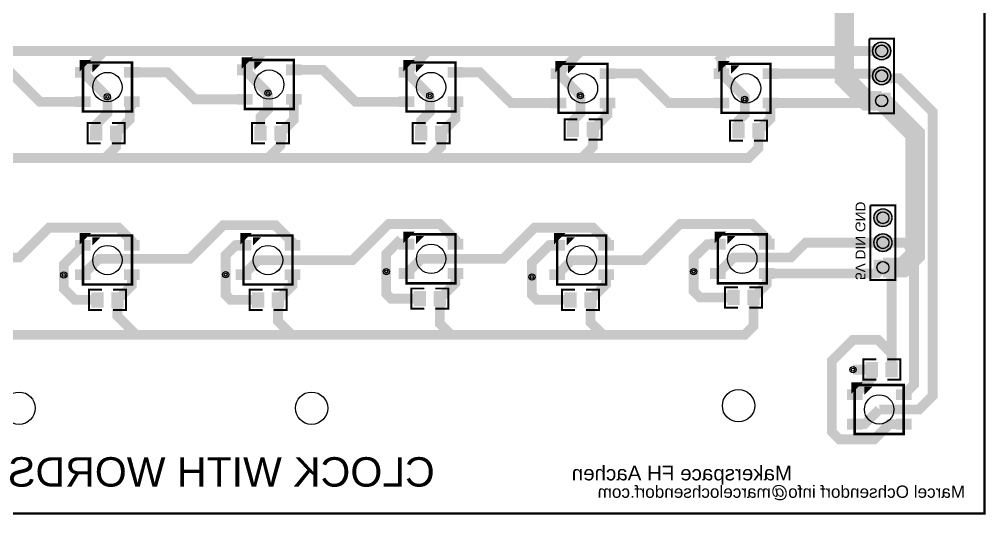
# Model space of a CAD drawing. Extents: x -5 to 8273, y -8273 to 5.
# Drawn here: x 4391 to 8273, y -8273 to -6283 of the extents above; entities that cross this region are included whole.
import ezdxf

# ---------------------------------------------------------------- set-up
doc = ezdxf.new("R2010")
doc.units = 9
for name, color, linetype, true_color in [('BoardOutLine', 7, 'Continuous', 0xff00ff), ('BottomLayer', 7, 'Continuous', 0x0000ff), ('BottomSilkLayer', 7, 'Continuous', 0x66cc33), ('BottomSolderMaskLayer', 7, 'Continuous', 0xaa00ff), ('Hole', 7, 'Continuous', 0x222222), ('Multi-Layer', 7, 'Continuous', 0xc0c0c0), ('TopLayer', 7, 'Continuous', 0xff0000), ('TopPasteMaskLayer', 7, 'Continuous', 0x808080), ('TopSilkLayer', 7, 'Continuous', 0xffcc00), ('TopSolderMaskLayer', 7, 'Continuous', 0x800080)]:
    doc.layers.add(name, color=color, linetype=linetype, true_color=true_color)
doc.styles.get("Standard").update_dxf_attribs({"font": 'arial.ttf'})

msp = doc.modelspace()

# ---------------------------------------------------------------- hatches: boundary and pattern name
at = {"layer": 'BottomSolderMaskLayer'}
for points in [[(7818.567, -6410, 1), (7891.433, -6410, 1)], [(7818.567, -6510, 1), (7891.433, -6510, 1)], [(7818.423999999999, -6641.874890638668), (7818.423999999999, -6578.125109361332), (7891.576000000001, -6578.125109361332), (7891.576000000001, -6641.874890638668)], [(7823.567, -7080, 1), (7896.433, -7080, 1)], [(7823.567, -7180, 1), (7896.433, -7180, 1)], [(7823.423999999999, -7311.874890638675), (7823.423999999999, -7248.125109361332), (7896.576000000001, -7248.125109361332), (7896.576000000001, -7311.874890638675)]]:
    msp.add_hatch(color=256, dxfattribs=at).paths.add_polyline_path(points)
at = {"layer": 'Multi-Layer'}
for points in [[(7819.567, -6410, 1), (7890.433, -6410, 1)], [(7819.567, -6510, 1), (7890.433, -6510, 1)], [(7819.5669999999955, -6641), (7819.5669999999955, -6579), (7890.4330000000045, -6579), (7890.4330000000045, -6641)], [(7824.567, -7080, 1), (7895.433, -7080, 1)], [(7824.567, -7180, 1), (7895.433, -7180, 1)], [(7824.5669999999955, -7311), (7824.5669999999955, -7249), (7895.4330000000045, -7249), (7895.4330000000045, -7311)]]:
    msp.add_hatch(color=256, dxfattribs=at).paths.add_polyline_path(points)
at = {"layer": 'TopLayer'}
for points in [[(4676.125, -6515.5999999999985), (4617.0250000000015, -6515.5999999999985), (4617.0250000000015, -6476.300000000003), (4676.125, -6476.300000000003)], [(4872.924999999996, -6515.5999999999985), (4813.925000000003, -6515.5999999999985), (4813.925000000003, -6476.300000000003), (4872.924999999996, -6476.300000000003)], [(5326.125, -6505.5999999999985), (5267.0250000000015, -6505.5999999999985), (5267.0250000000015, -6466.300000000003), (5326.125, -6466.300000000003)], [(5522.924999999996, -6505.5999999999985), (5463.925000000003, -6505.5999999999985), (5463.925000000003, -6466.300000000003), (5522.924999999996, -6466.300000000003)], [(5976.125, -6515.5999999999985), (5917.0250000000015, -6515.5999999999985), (5917.0250000000015, -6476.300000000003), (5976.125, -6476.300000000003)], [(6172.924999999996, -6515.5999999999985), (6113.925000000003, -6515.5999999999985), (6113.925000000003, -6476.300000000003), (6172.924999999996, -6476.300000000003)], [(6586.125, -6520.5999999999985), (6527.0250000000015, -6520.5999999999985), (6527.0250000000015, -6481.300000000003), (6586.125, -6481.300000000003)], [(6782.924999999996, -6520.5999999999985), (6723.925000000003, -6520.5999999999985), (6723.925000000003, -6481.300000000003), (6782.924999999996, -6481.300000000003)], [(7241.125, -6520.5999999999985), (7182.0250000000015, -6520.5999999999985), (7182.0250000000015, -6481.300000000003), (7241.125, -6481.300000000003)], [(7437.924999999996, -6520.5999999999985), (7378.925000000003, -6520.5999999999985), (7378.925000000003, -6481.300000000003), (7437.924999999996, -6481.300000000003)], [(4676.125, -6633.699999999997), (4617.0250000000015, -6633.699999999997), (4617.0250000000015, -6594.4000000000015), (4676.125, -6594.4000000000015)], [(4872.924999999996, -6633.699999999997), (4813.925000000003, -6633.699999999997), (4813.925000000003, -6594.4000000000015), (4872.924999999996, -6594.4000000000015)], [(5326.125, -6623.699999999997), (5267.0250000000015, -6623.699999999997), (5267.0250000000015, -6584.4000000000015), (5326.125, -6584.4000000000015)], [(5522.924999999996, -6623.699999999997), (5463.925000000003, -6623.699999999997), (5463.925000000003, -6584.4000000000015), (5522.924999999996, -6584.4000000000015)], [(5976.125, -6633.699999999997), (5917.0250000000015, -6633.699999999997), (5917.0250000000015, -6594.4000000000015), (5976.125, -6594.4000000000015)], [(6172.924999999996, -6633.699999999997), (6113.925000000003, -6633.699999999997), (6113.925000000003, -6594.4000000000015), (6172.924999999996, -6594.4000000000015)], [(6586.125, -6638.699999999997), (6527.0250000000015, -6638.699999999997), (6527.0250000000015, -6599.4000000000015), (6586.125, -6599.4000000000015)], [(6782.924999999996, -6638.699999999997), (6723.925000000003, -6638.699999999997), (6723.925000000003, -6599.4000000000015), (6782.924999999996, -6599.4000000000015)], [(7241.125, -6638.699999999997), (7182.0250000000015, -6638.699999999997), (7182.0250000000015, -6599.4000000000015), (7241.125, -6599.4000000000015)], [(7437.924999999996, -6638.699999999997), (7378.925000000003, -6638.699999999997), (7378.925000000003, -6599.4000000000015), (7437.924999999996, -6599.4000000000015)], [(4722.834999999992, -6768.542999999998), (4677.165000000008, -6768.542999999998), (4677.165000000008, -6711.457000000002), (4722.834999999992, -6711.457000000002)], [(4802.834999999992, -6768.542999999998), (4757.165000000008, -6768.542999999998), (4757.165000000008, -6711.457000000002), (4802.834999999992, -6711.457000000002)], [(5382.834999999992, -6768.542999999998), (5337.165000000008, -6768.542999999998), (5337.165000000008, -6711.457000000002), (5382.834999999992, -6711.457000000002)], [(5462.834999999992, -6768.542999999998), (5417.165000000008, -6768.542999999998), (5417.165000000008, -6711.457000000002), (5462.834999999992, -6711.457000000002)], [(6027.834999999992, -6768.542999999998), (5982.165000000008, -6768.542999999998), (5982.165000000008, -6711.457000000002), (6027.834999999992, -6711.457000000002)], [(6107.834999999992, -6768.542999999998), (6062.165000000008, -6768.542999999998), (6062.165000000008, -6711.457000000002), (6107.834999999992, -6711.457000000002)], [(6637.834999999992, -6753.542999999998), (6592.165000000008, -6753.542999999998), (6592.165000000008, -6696.457000000002), (6637.834999999992, -6696.457000000002)], [(6717.834999999992, -6753.542999999998), (6672.165000000008, -6753.542999999998), (6672.165000000008, -6696.457000000002), (6717.834999999992, -6696.457000000002)], [(7302.834999999992, -6758.542999999998), (7257.165000000008, -6758.542999999998), (7257.165000000008, -6701.457000000002), (7302.834999999992, -6701.457000000002)], [(7382.834999999992, -6758.542999999998), (7337.165000000008, -6758.542999999998), (7337.165000000008, -6701.457000000002), (7382.834999999992, -6701.457000000002)], [(4676.125, -7210.5999999999985), (4617.0250000000015, -7210.5999999999985), (4617.0250000000015, -7171.300000000003), (4676.125, -7171.300000000003)], [(4872.924999999996, -7210.5999999999985), (4813.925000000003, -7210.5999999999985), (4813.925000000003, -7171.300000000003), (4872.924999999996, -7171.300000000003)], [(5321.125, -7210.5999999999985), (5262.0250000000015, -7210.5999999999985), (5262.0250000000015, -7171.300000000003), (5321.125, -7171.300000000003)], [(5517.924999999996, -7210.5999999999985), (5458.925000000003, -7210.5999999999985), (5458.925000000003, -7171.300000000003), (5517.924999999996, -7171.300000000003)], [(5976.125, -7205.5999999999985), (5917.0250000000015, -7205.5999999999985), (5917.0250000000015, -7166.300000000003), (5976.125, -7166.300000000003)], [(6172.924999999996, -7205.5999999999985), (6113.925000000003, -7205.5999999999985), (6113.925000000003, -7166.300000000003), (6172.924999999996, -7166.300000000003)], [(6581.125, -7210.5999999999985), (6522.0250000000015, -7210.5999999999985), (6522.0250000000015, -7171.300000000003), (6581.125, -7171.300000000003)], [(6777.924999999996, -7210.5999999999985), (6718.925000000003, -7210.5999999999985), (6718.925000000003, -7171.300000000003), (6777.924999999996, -7171.300000000003)], [(7226.125, -7205.5999999999985), (7167.0250000000015, -7205.5999999999985), (7167.0250000000015, -7166.300000000003), (7226.125, -7166.300000000003)], [(7422.924999999996, -7205.5999999999985), (7363.925000000003, -7205.5999999999985), (7363.925000000003, -7166.300000000003), (7422.924999999996, -7166.300000000003)], [(4676.125, -7328.699999999997), (4617.0250000000015, -7328.699999999997), (4617.0250000000015, -7289.399999999994), (4676.125, -7289.399999999994)], [(4872.924999999996, -7328.699999999997), (4813.925000000003, -7328.699999999997), (4813.925000000003, -7289.399999999994), (4872.924999999996, -7289.399999999994)], [(5321.125, -7328.699999999997), (5262.0250000000015, -7328.699999999997), (5262.0250000000015, -7289.399999999994), (5321.125, -7289.399999999994)], [(5517.924999999996, -7328.699999999997), (5458.925000000003, -7328.699999999997), (5458.925000000003, -7289.399999999994), (5517.924999999996, -7289.399999999994)], [(5976.125, -7323.699999999997), (5917.0250000000015, -7323.699999999997), (5917.0250000000015, -7284.399999999994), (5976.125, -7284.399999999994)], [(6172.924999999996, -7323.699999999997), (6113.925000000003, -7323.699999999997), (6113.925000000003, -7284.399999999994), (6172.924999999996, -7284.399999999994)], [(6581.125, -7328.699999999997), (6522.0250000000015, -7328.699999999997), (6522.0250000000015, -7289.399999999994), (6581.125, -7289.399999999994)], [(6777.924999999996, -7328.699999999997), (6718.925000000003, -7328.699999999997), (6718.925000000003, -7289.399999999994), (6777.924999999996, -7289.399999999994)], [(7226.125, -7323.699999999997), (7167.0250000000015, -7323.699999999997), (7167.0250000000015, -7284.399999999994), (7226.125, -7284.399999999994)], [(7422.924999999996, -7323.699999999997), (7363.925000000003, -7323.699999999997), (7363.925000000003, -7284.399999999994), (7422.924999999996, -7284.399999999994)], [(7282.834999999992, -7428.542999999998), (7237.165000000008, -7428.542999999998), (7237.165000000008, -7371.457000000002), (7282.834999999992, -7371.457000000002)], [(7362.834999999992, -7428.542999999998), (7317.165000000008, -7428.542999999998), (7317.165000000008, -7371.457000000002), (7362.834999999992, -7371.457000000002)], [(4727.834999999992, -7438.542999999998), (4682.165000000008, -7438.542999999998), (4682.165000000008, -7381.457000000002), (4727.834999999992, -7381.457000000002)], [(4807.834999999992, -7438.542999999998), (4762.165000000008, -7438.542999999998), (4762.165000000008, -7381.457000000002), (4807.834999999992, -7381.457000000002)], [(5372.834999999992, -7438.542999999998), (5327.165000000008, -7438.542999999998), (5327.165000000008, -7381.457000000002), (5372.834999999992, -7381.457000000002)], [(5452.834999999992, -7438.542999999998), (5407.165000000008, -7438.542999999998), (5407.165000000008, -7381.457000000002), (5452.834999999992, -7381.457000000002)], [(6022.834999999992, -7433.542999999998), (5977.165000000008, -7433.542999999998), (5977.165000000008, -7376.457000000002), (6022.834999999992, -7376.457000000002)], [(6102.834999999992, -7433.542999999998), (6057.165000000008, -7433.542999999998), (6057.165000000008, -7376.457000000002), (6102.834999999992, -7376.457000000002)], [(6627.834999999992, -7438.542999999998), (6582.165000000008, -7438.542999999998), (6582.165000000008, -7381.457000000002), (6627.834999999992, -7381.457000000002)], [(6707.834999999992, -7438.542999999998), (6662.165000000008, -7438.542999999998), (6662.165000000008, -7381.457000000002), (6707.834999999992, -7381.457000000002)], [(7837.834999999992, -7718.542999999998), (7792.165000000008, -7718.542999999998), (7792.165000000008, -7661.457000000002), (7837.834999999992, -7661.457000000002)], [(7917.834999999992, -7718.542999999998), (7872.165000000008, -7718.542999999998), (7872.165000000008, -7661.457000000002), (7917.834999999992, -7661.457000000002)], [(7776.125, -7810.600000000006), (7717.0250000000015, -7810.600000000006), (7717.0250000000015, -7771.300000000003), (7776.125, -7771.300000000003)], [(7972.924999999996, -7810.600000000006), (7913.925000000003, -7810.600000000006), (7913.925000000003, -7771.300000000003), (7972.924999999996, -7771.300000000003)], [(7776.125, -7928.699999999997), (7717.0250000000015, -7928.699999999997), (7717.0250000000015, -7889.399999999994), (7776.125, -7889.399999999994)], [(7972.924999999996, -7928.699999999997), (7913.925000000003, -7928.699999999997), (7913.925000000003, -7889.399999999994), (7972.924999999996, -7889.399999999994)]]:
    msp.add_hatch(color=256, dxfattribs=at).paths.add_polyline_path(points)
at = {"layer": 'TopPasteMaskLayer'}
for points in [[(4676.125, -6515.5999999999985), (4617.0250000000015, -6515.5999999999985), (4617.0250000000015, -6476.300000000003), (4676.125, -6476.300000000003)], [(4872.924999999996, -6515.5999999999985), (4813.925000000003, -6515.5999999999985), (4813.925000000003, -6476.300000000003), (4872.924999999996, -6476.300000000003)], [(5326.125, -6505.5999999999985), (5267.0250000000015, -6505.5999999999985), (5267.0250000000015, -6466.300000000003), (5326.125, -6466.300000000003)], [(5522.924999999996, -6505.5999999999985), (5463.925000000003, -6505.5999999999985), (5463.925000000003, -6466.300000000003), (5522.924999999996, -6466.300000000003)], [(5976.125, -6515.5999999999985), (5917.0250000000015, -6515.5999999999985), (5917.0250000000015, -6476.300000000003), (5976.125, -6476.300000000003)], [(6172.924999999996, -6515.5999999999985), (6113.925000000003, -6515.5999999999985), (6113.925000000003, -6476.300000000003), (6172.924999999996, -6476.300000000003)], [(6586.125, -6520.5999999999985), (6527.0250000000015, -6520.5999999999985), (6527.0250000000015, -6481.300000000003), (6586.125, -6481.300000000003)], [(6782.924999999996, -6520.5999999999985), (6723.925000000003, -6520.5999999999985), (6723.925000000003, -6481.300000000003), (6782.924999999996, -6481.300000000003)], [(7241.125, -6520.5999999999985), (7182.0250000000015, -6520.5999999999985), (7182.0250000000015, -6481.300000000003), (7241.125, -6481.300000000003)], [(7437.924999999996, -6520.5999999999985), (7378.925000000003, -6520.5999999999985), (7378.925000000003, -6481.300000000003), (7437.924999999996, -6481.300000000003)], [(4676.125, -6633.699999999997), (4617.0250000000015, -6633.699999999997), (4617.0250000000015, -6594.4000000000015), (4676.125, -6594.4000000000015)], [(4872.924999999996, -6633.699999999997), (4813.925000000003, -6633.699999999997), (4813.925000000003, -6594.4000000000015), (4872.924999999996, -6594.4000000000015)], [(5326.125, -6623.699999999997), (5267.0250000000015, -6623.699999999997), (5267.0250000000015, -6584.4000000000015), (5326.125, -6584.4000000000015)], [(5522.924999999996, -6623.699999999997), (5463.925000000003, -6623.699999999997), (5463.925000000003, -6584.4000000000015), (5522.924999999996, -6584.4000000000015)], [(5976.125, -6633.699999999997), (5917.0250000000015, -6633.699999999997), (5917.0250000000015, -6594.4000000000015), (5976.125, -6594.4000000000015)], [(6172.924999999996, -6633.699999999997), (6113.925000000003, -6633.699999999997), (6113.925000000003, -6594.4000000000015), (6172.924999999996, -6594.4000000000015)], [(6586.125, -6638.699999999997), (6527.0250000000015, -6638.699999999997), (6527.0250000000015, -6599.4000000000015), (6586.125, -6599.4000000000015)], [(6782.924999999996, -6638.699999999997), (6723.925000000003, -6638.699999999997), (6723.925000000003, -6599.4000000000015), (6782.924999999996, -6599.4000000000015)], [(7241.125, -6638.699999999997), (7182.0250000000015, -6638.699999999997), (7182.0250000000015, -6599.4000000000015), (7241.125, -6599.4000000000015)], [(7437.924999999996, -6638.699999999997), (7378.925000000003, -6638.699999999997), (7378.925000000003, -6599.4000000000015), (7437.924999999996, -6599.4000000000015)], [(4722.834999999992, -6768.542999999998), (4677.165000000008, -6768.542999999998), (4677.165000000008, -6711.457000000002), (4722.834999999992, -6711.457000000002)], [(4802.834999999992, -6768.542999999998), (4757.165000000008, -6768.542999999998), (4757.165000000008, -6711.457000000002), (4802.834999999992, -6711.457000000002)], [(5382.834999999992, -6768.542999999998), (5337.165000000008, -6768.542999999998), (5337.165000000008, -6711.457000000002), (5382.834999999992, -6711.457000000002)], [(5462.834999999992, -6768.542999999998), (5417.165000000008, -6768.542999999998), (5417.165000000008, -6711.457000000002), (5462.834999999992, -6711.457000000002)], [(6027.834999999992, -6768.542999999998), (5982.165000000008, -6768.542999999998), (5982.165000000008, -6711.457000000002), (6027.834999999992, -6711.457000000002)], [(6107.834999999992, -6768.542999999998), (6062.165000000008, -6768.542999999998), (6062.165000000008, -6711.457000000002), (6107.834999999992, -6711.457000000002)], [(6637.834999999992, -6753.542999999998), (6592.165000000008, -6753.542999999998), (6592.165000000008, -6696.457000000002), (6637.834999999992, -6696.457000000002)], [(6717.834999999992, -6753.542999999998), (6672.165000000008, -6753.542999999998), (6672.165000000008, -6696.457000000002), (6717.834999999992, -6696.457000000002)], [(7302.834999999992, -6758.542999999998), (7257.165000000008, -6758.542999999998), (7257.165000000008, -6701.457000000002), (7302.834999999992, -6701.457000000002)], [(7382.834999999992, -6758.542999999998), (7337.165000000008, -6758.542999999998), (7337.165000000008, -6701.457000000002), (7382.834999999992, -6701.457000000002)], [(4676.125, -7210.5999999999985), (4617.0250000000015, -7210.5999999999985), (4617.0250000000015, -7171.300000000003), (4676.125, -7171.300000000003)], [(4872.924999999996, -7210.5999999999985), (4813.925000000003, -7210.5999999999985), (4813.925000000003, -7171.300000000003), (4872.924999999996, -7171.300000000003)], [(5321.125, -7210.5999999999985), (5262.0250000000015, -7210.5999999999985), (5262.0250000000015, -7171.300000000003), (5321.125, -7171.300000000003)], [(5517.924999999996, -7210.5999999999985), (5458.925000000003, -7210.5999999999985), (5458.925000000003, -7171.300000000003), (5517.924999999996, -7171.300000000003)], [(5976.125, -7205.5999999999985), (5917.0250000000015, -7205.5999999999985), (5917.0250000000015, -7166.300000000003), (5976.125, -7166.300000000003)], [(6172.924999999996, -7205.5999999999985), (6113.925000000003, -7205.5999999999985), (6113.925000000003, -7166.300000000003), (6172.924999999996, -7166.300000000003)], [(6581.125, -7210.5999999999985), (6522.0250000000015, -7210.5999999999985), (6522.0250000000015, -7171.300000000003), (6581.125, -7171.300000000003)], [(6777.924999999996, -7210.5999999999985), (6718.925000000003, -7210.5999999999985), (6718.925000000003, -7171.300000000003), (6777.924999999996, -7171.300000000003)], [(7226.125, -7205.5999999999985), (7167.0250000000015, -7205.5999999999985), (7167.0250000000015, -7166.300000000003), (7226.125, -7166.300000000003)], [(7422.924999999996, -7205.5999999999985), (7363.925000000003, -7205.5999999999985), (7363.925000000003, -7166.300000000003), (7422.924999999996, -7166.300000000003)], [(4676.125, -7328.699999999997), (4617.0250000000015, -7328.699999999997), (4617.0250000000015, -7289.399999999994), (4676.125, -7289.399999999994)], [(4872.924999999996, -7328.699999999997), (4813.925000000003, -7328.699999999997), (4813.925000000003, -7289.399999999994), (4872.924999999996, -7289.399999999994)], [(5321.125, -7328.699999999997), (5262.0250000000015, -7328.699999999997), (5262.0250000000015, -7289.399999999994), (5321.125, -7289.399999999994)], [(5517.924999999996, -7328.699999999997), (5458.925000000003, -7328.699999999997), (5458.925000000003, -7289.399999999994), (5517.924999999996, -7289.399999999994)], [(5976.125, -7323.699999999997), (5917.0250000000015, -7323.699999999997), (5917.0250000000015, -7284.399999999994), (5976.125, -7284.399999999994)], [(6172.924999999996, -7323.699999999997), (6113.925000000003, -7323.699999999997), (6113.925000000003, -7284.399999999994), (6172.924999999996, -7284.399999999994)], [(6581.125, -7328.699999999997), (6522.0250000000015, -7328.699999999997), (6522.0250000000015, -7289.399999999994), (6581.125, -7289.399999999994)], [(6777.924999999996, -7328.699999999997), (6718.925000000003, -7328.699999999997), (6718.925000000003, -7289.399999999994), (6777.924999999996, -7289.399999999994)], [(7226.125, -7323.699999999997), (7167.0250000000015, -7323.699999999997), (7167.0250000000015, -7284.399999999994), (7226.125, -7284.399999999994)], [(7422.924999999996, -7323.699999999997), (7363.925000000003, -7323.699999999997), (7363.925000000003, -7284.399999999994), (7422.924999999996, -7284.399999999994)], [(7282.834999999992, -7428.542999999998), (7237.165000000008, -7428.542999999998), (7237.165000000008, -7371.457000000002), (7282.834999999992, -7371.457000000002)], [(7362.834999999992, -7428.542999999998), (7317.165000000008, -7428.542999999998), (7317.165000000008, -7371.457000000002), (7362.834999999992, -7371.457000000002)], [(4727.834999999992, -7438.542999999998), (4682.165000000008, -7438.542999999998), (4682.165000000008, -7381.457000000002), (4727.834999999992, -7381.457000000002)], [(4807.834999999992, -7438.542999999998), (4762.165000000008, -7438.542999999998), (4762.165000000008, -7381.457000000002), (4807.834999999992, -7381.457000000002)], [(5372.834999999992, -7438.542999999998), (5327.165000000008, -7438.542999999998), (5327.165000000008, -7381.457000000002), (5372.834999999992, -7381.457000000002)], [(5452.834999999992, -7438.542999999998), (5407.165000000008, -7438.542999999998), (5407.165000000008, -7381.457000000002), (5452.834999999992, -7381.457000000002)], [(6022.834999999992, -7433.542999999998), (5977.165000000008, -7433.542999999998), (5977.165000000008, -7376.457000000002), (6022.834999999992, -7376.457000000002)], [(6102.834999999992, -7433.542999999998), (6057.165000000008, -7433.542999999998), (6057.165000000008, -7376.457000000002), (6102.834999999992, -7376.457000000002)], [(6627.834999999992, -7438.542999999998), (6582.165000000008, -7438.542999999998), (6582.165000000008, -7381.457000000002), (6627.834999999992, -7381.457000000002)], [(6707.834999999992, -7438.542999999998), (6662.165000000008, -7438.542999999998), (6662.165000000008, -7381.457000000002), (6707.834999999992, -7381.457000000002)], [(7837.834999999992, -7718.542999999998), (7792.165000000008, -7718.542999999998), (7792.165000000008, -7661.457000000002), (7837.834999999992, -7661.457000000002)], [(7917.834999999992, -7718.542999999998), (7872.165000000008, -7718.542999999998), (7872.165000000008, -7661.457000000002), (7917.834999999992, -7661.457000000002)], [(7776.125, -7810.600000000006), (7717.0250000000015, -7810.600000000006), (7717.0250000000015, -7771.300000000003), (7776.125, -7771.300000000003)], [(7972.924999999996, -7810.600000000006), (7913.925000000003, -7810.600000000006), (7913.925000000003, -7771.300000000003), (7972.924999999996, -7771.300000000003)], [(7776.125, -7928.699999999997), (7717.0250000000015, -7928.699999999997), (7717.0250000000015, -7889.399999999994), (7776.125, -7889.399999999994)], [(7972.924999999996, -7928.699999999997), (7913.925000000003, -7928.699999999997), (7913.925000000003, -7889.399999999994), (7972.924999999996, -7889.399999999994)]]:
    msp.add_hatch(color=256, dxfattribs=at).paths.add_polyline_path(points)
at = {"layer": 'TopSolderMaskLayer'}
for points in [[(7818.567, -6410, 1), (7891.433, -6410, 1)], [(4678.126185335706, -6517.596443992887), (4615.023137329612, -6517.596443992887), (4615.023137329612, -6474.303556007115), (4678.126185335706, -6474.303556007115)], [(4874.922798662257, -6517.596443992887), (4811.926524003051, -6517.596443992887), (4811.926524003051, -6474.303556007115), (4874.922798662257, -6474.303556007115)], [(5328.126185335706, -6507.596443992887), (5265.023137329612, -6507.596443992887), (5265.023137329612, -6464.303556007115), (5328.126185335706, -6464.303556007115)], [(5524.922798662257, -6507.596443992887), (5461.926524003051, -6507.596443992887), (5461.926524003051, -6464.303556007115), (5524.922798662257, -6464.303556007115)], [(5978.126185335706, -6517.596443992887), (5915.023137329612, -6517.596443992887), (5915.023137329612, -6474.303556007115), (5978.126185335706, -6474.303556007115)], [(6174.922798662257, -6517.596443992887), (6111.926524003051, -6517.596443992887), (6111.926524003051, -6474.303556007115), (6174.922798662257, -6474.303556007115)], [(6588.126185335706, -6522.596443992887), (6525.023137329612, -6522.596443992887), (6525.023137329612, -6479.303556007115), (6588.126185335706, -6479.303556007115)], [(6784.922798662257, -6522.596443992887), (6721.926524003051, -6522.596443992887), (6721.926524003051, -6479.303556007115), (6784.922798662257, -6479.303556007115)], [(7243.126185335706, -6522.596443992887), (7180.023137329612, -6522.596443992887), (7180.023137329612, -6479.303556007115), (7243.126185335706, -6479.303556007115)], [(7439.922798662257, -6522.596443992887), (7376.926524003051, -6522.596443992887), (7376.926524003051, -6479.303556007115), (7439.922798662257, -6479.303556007115)], [(7818.567, -6510, 1), (7891.433, -6510, 1)], [(4678.126185335706, -6635.696443992885), (4615.023137329612, -6635.696443992885), (4615.023137329612, -6592.403556007113), (4678.126185335706, -6592.403556007113)], [(4874.922798662257, -6635.696443992885), (4811.926524003051, -6635.696443992885), (4811.926524003051, -6592.403556007113), (4874.922798662257, -6592.403556007113)], [(5328.126185335706, -6625.696443992885), (5265.023137329612, -6625.696443992885), (5265.023137329612, -6582.403556007113), (5328.126185335706, -6582.403556007113)], [(5524.922798662257, -6625.696443992885), (5461.926524003051, -6625.696443992885), (5461.926524003051, -6582.403556007113), (5524.922798662257, -6582.403556007113)], [(5978.126185335706, -6635.696443992885), (5915.023137329612, -6635.696443992885), (5915.023137329612, -6592.403556007113), (5978.126185335706, -6592.403556007113)], [(6174.922798662257, -6635.696443992885), (6111.926524003051, -6635.696443992885), (6111.926524003051, -6592.403556007113), (6174.922798662257, -6592.403556007113)], [(6588.126185335706, -6640.696443992885), (6525.023137329612, -6640.696443992885), (6525.023137329612, -6597.403556007113), (6588.126185335706, -6597.403556007113)], [(6784.922798662257, -6640.696443992885), (6721.926524003051, -6640.696443992885), (6721.926524003051, -6597.403556007113), (6784.922798662257, -6597.403556007113)], [(7243.126185335706, -6640.696443992885), (7180.023137329612, -6640.696443992885), (7180.023137329612, -6597.403556007113), (7243.126185335706, -6597.403556007113)], [(7439.922798662257, -6640.696443992885), (7376.926524003051, -6640.696443992885), (7376.926524003051, -6597.403556007113), (7439.922798662257, -6597.403556007113)], [(7818.423999999999, -6641.874890638668), (7818.423999999999, -6578.125109361332), (7891.576000000001, -6578.125109361332), (7891.576000000001, -6641.874890638668)], [(4724.834999999992, -6770.542964965753), (4675.165000000008, -6770.542964965753), (4675.165000000008, -6709.457035034247), (4724.834999999992, -6709.457035034247)], [(4804.834999999992, -6770.542964965753), (4755.165000000008, -6770.542964965753), (4755.165000000008, -6709.457035034247), (4804.834999999992, -6709.457035034247)], [(5384.834999999992, -6770.542964965753), (5335.165000000008, -6770.542964965753), (5335.165000000008, -6709.457035034247), (5384.834999999992, -6709.457035034247)], [(5464.834999999992, -6770.542964965753), (5415.165000000008, -6770.542964965753), (5415.165000000008, -6709.457035034247), (5464.834999999992, -6709.457035034247)], [(6029.834999999992, -6770.542964965753), (5980.165000000008, -6770.542964965753), (5980.165000000008, -6709.457035034247), (6029.834999999992, -6709.457035034247)], [(6109.834999999992, -6770.542964965753), (6060.165000000008, -6770.542964965753), (6060.165000000008, -6709.457035034247), (6109.834999999992, -6709.457035034247)], [(6639.834999999992, -6755.542964965753), (6590.165000000008, -6755.542964965753), (6590.165000000008, -6694.457035034247), (6639.834999999992, -6694.457035034247)], [(6719.834999999992, -6755.542964965753), (6670.165000000008, -6755.542964965753), (6670.165000000008, -6694.457035034247), (6719.834999999992, -6694.457035034247)], [(7304.834999999992, -6760.542964965753), (7255.165000000008, -6760.542964965753), (7255.165000000008, -6699.457035034247), (7304.834999999992, -6699.457035034247)], [(7384.834999999992, -6760.542964965753), (7335.165000000008, -6760.542964965753), (7335.165000000008, -6699.457035034247), (7384.834999999992, -6699.457035034247)], [(7823.567, -7080, 1), (7896.433, -7080, 1)], [(4678.126185335706, -7212.596443992887), (4615.023137329612, -7212.596443992887), (4615.023137329612, -7169.303556007115), (4678.126185335706, -7169.303556007115)], [(4874.922798662257, -7212.596443992887), (4811.926524003051, -7212.596443992887), (4811.926524003051, -7169.303556007115), (4874.922798662257, -7169.303556007115)], [(5323.126185335706, -7212.596443992887), (5260.023137329612, -7212.596443992887), (5260.023137329612, -7169.303556007115), (5323.126185335706, -7169.303556007115)], [(5519.922798662257, -7212.596443992887), (5456.926524003051, -7212.596443992887), (5456.926524003051, -7169.303556007115), (5519.922798662257, -7169.303556007115)], [(5978.126185335706, -7207.596443992887), (5915.023137329612, -7207.596443992887), (5915.023137329612, -7164.303556007115), (5978.126185335706, -7164.303556007115)], [(6174.922798662257, -7207.596443992887), (6111.926524003051, -7207.596443992887), (6111.926524003051, -7164.303556007115), (6174.922798662257, -7164.303556007115)], [(6583.126185335706, -7212.596443992887), (6520.023137329612, -7212.596443992887), (6520.023137329612, -7169.303556007115), (6583.126185335706, -7169.303556007115)], [(6779.922798662257, -7212.596443992887), (6716.926524003051, -7212.596443992887), (6716.926524003051, -7169.303556007115), (6779.922798662257, -7169.303556007115)], [(7228.126185335706, -7207.596443992887), (7165.023137329612, -7207.596443992887), (7165.023137329612, -7164.303556007115), (7228.126185335706, -7164.303556007115)], [(7424.922798662257, -7207.596443992887), (7361.926524003051, -7207.596443992887), (7361.926524003051, -7164.303556007115), (7424.922798662257, -7164.303556007115)], [(7823.567, -7180, 1), (7896.433, -7180, 1)], [(7823.423999999999, -7311.874890638675), (7823.423999999999, -7248.125109361332), (7896.576000000001, -7248.125109361332), (7896.576000000001, -7311.874890638675)], [(4678.126185335706, -7330.696443992885), (4615.023137329612, -7330.696443992885), (4615.023137329612, -7287.403556007113), (4678.126185335706, -7287.403556007113)], [(4874.922798662257, -7330.696443992885), (4811.926524003051, -7330.696443992885), (4811.926524003051, -7287.403556007113), (4874.922798662257, -7287.403556007113)], [(5323.126185335706, -7330.696443992885), (5260.023137329612, -7330.696443992885), (5260.023137329612, -7287.403556007113), (5323.126185335706, -7287.403556007113)], [(5519.922798662257, -7330.696443992885), (5456.926524003051, -7330.696443992885), (5456.926524003051, -7287.403556007113), (5519.922798662257, -7287.403556007113)], [(5978.126185335706, -7325.696443992885), (5915.023137329612, -7325.696443992885), (5915.023137329612, -7282.403556007113), (5978.126185335706, -7282.403556007113)], [(6174.922798662257, -7325.696443992885), (6111.926524003051, -7325.696443992885), (6111.926524003051, -7282.403556007113), (6174.922798662257, -7282.403556007113)], [(6583.126185335706, -7330.696443992885), (6520.023137329612, -7330.696443992885), (6520.023137329612, -7287.403556007113), (6583.126185335706, -7287.403556007113)], [(6779.922798662257, -7330.696443992885), (6716.926524003051, -7330.696443992885), (6716.926524003051, -7287.403556007113), (6779.922798662257, -7287.403556007113)], [(7228.126185335706, -7325.696443992885), (7165.023137329612, -7325.696443992885), (7165.023137329612, -7282.403556007113), (7228.126185335706, -7282.403556007113)], [(7424.922798662257, -7325.696443992885), (7361.926524003051, -7325.696443992885), (7361.926524003051, -7282.403556007113), (7424.922798662257, -7282.403556007113)], [(6024.834999999992, -7435.542964965753), (5975.165000000008, -7435.542964965753), (5975.165000000008, -7374.457035034247), (6024.834999999992, -7374.457035034247)], [(6104.834999999992, -7435.542964965753), (6055.165000000008, -7435.542964965753), (6055.165000000008, -7374.457035034247), (6104.834999999992, -7374.457035034247)], [(7284.834999999992, -7430.542964965753), (7235.165000000008, -7430.542964965753), (7235.165000000008, -7369.457035034247), (7284.834999999992, -7369.457035034247)], [(7364.834999999992, -7430.542964965753), (7315.165000000008, -7430.542964965753), (7315.165000000008, -7369.457035034247), (7364.834999999992, -7369.457035034247)], [(4729.834999999992, -7440.542964965753), (4680.165000000008, -7440.542964965753), (4680.165000000008, -7379.457035034247), (4729.834999999992, -7379.457035034247)], [(4809.834999999992, -7440.542964965753), (4760.165000000008, -7440.542964965753), (4760.165000000008, -7379.457035034247), (4809.834999999992, -7379.457035034247)], [(5374.834999999992, -7440.542964965753), (5325.165000000008, -7440.542964965753), (5325.165000000008, -7379.457035034247), (5374.834999999992, -7379.457035034247)], [(5454.834999999992, -7440.542964965753), (5405.165000000008, -7440.542964965753), (5405.165000000008, -7379.457035034247), (5454.834999999992, -7379.457035034247)], [(6629.834999999992, -7440.542964965753), (6580.165000000008, -7440.542964965753), (6580.165000000008, -7379.457035034247), (6629.834999999992, -7379.457035034247)], [(6709.834999999992, -7440.542964965753), (6660.165000000008, -7440.542964965753), (6660.165000000008, -7379.457035034247), (6709.834999999992, -7379.457035034247)], [(7839.834999999992, -7720.542964965753), (7790.165000000008, -7720.542964965753), (7790.165000000008, -7659.457035034247), (7839.834999999992, -7659.457035034247)], [(7919.834999999992, -7720.542964965753), (7870.165000000008, -7720.542964965753), (7870.165000000008, -7659.457035034247), (7919.834999999992, -7659.457035034247)], [(7778.126185335706, -7812.596443992887), (7715.023137329612, -7812.596443992887), (7715.023137329612, -7769.303556007115), (7778.126185335706, -7769.303556007115)], [(7974.922798662257, -7812.596443992887), (7911.926524003051, -7812.596443992887), (7911.926524003051, -7769.303556007115), (7974.922798662257, -7769.303556007115)], [(7778.126185335706, -7930.696443992885), (7715.023137329612, -7930.696443992885), (7715.023137329612, -7887.403556007113), (7778.126185335706, -7887.403556007113)], [(7974.922798662257, -7930.696443992885), (7911.926524003051, -7930.696443992885), (7911.926524003051, -7887.403556007113), (7974.922798662257, -7887.403556007113)]]:
    msp.add_hatch(color=256, dxfattribs=at).paths.add_polyline_path(points)

# ---------------------------------------------------------------- linework, layer by layer
at = {"layer": 'BoardOutLine', "const_width": 10}
msp.add_lwpolyline([(0, 0), (8267.700000000004, 0), (8267.700000000004, -8267.700000000004), (0, -8267.700000000004), (0, 0)], close=True, dxfattribs=at)
at = {"layer": 'BottomLayer', "const_width": 78.74}
for points in [[(7705, -5820), (7705, -6520), (7795, -6610), (7855, -6610)], [(7860, -7280), (7940, -7280), (7990, -7230), (7990, -6745), (7855, -6610)]]:
    msp.add_lwpolyline(points, dxfattribs=at)
at = {"layer": 'BottomSolderMaskLayer'}
for centre, radius in [((7855, -6410), 36.433), ((7855, -6410), 24.288666666666668), ((7855, -6510), 36.433), ((7855, -6510), 24.288666666666668), ((7855, -6610), 24.384), ((7860, -7080), 36.433), ((7860, -7080), 24.288666666666668), ((7860, -7180), 36.433), ((7860, -7180), 24.288666666666668), ((7860, -7280), 24.384)]:
    msp.add_circle(centre, radius, dxfattribs=at)
at = {"layer": 'Hole'}
for centre in [(4745, -6594.380000000005), (5390, -6579.380000000005), (6040, -6589.380000000005), (6645, -6589.380000000005), (7305, -6604.380000000005), (5865, -7296.080000000002), (7100, -7296.080000000002), (4570, -7310.080000000002), (5220, -7308.080000000002), (6450, -7318.080000000002), (7740, -7690)]:
    msp.add_circle(centre, 6, dxfattribs=at)
at = {"layer": 'Multi-Layer'}
for centre, radius in [((7855, -6410), 35.433), ((7855, -6410), 23.622), ((7855, -6510), 35.433), ((7855, -6510), 23.622), ((4745, -6594.380000000005), 12.5), ((5390, -6579.380000000005), 12.5), ((6040, -6589.380000000005), 12.5), ((6645, -6589.380000000005), 12.5), ((7305, -6604.380000000005), 12.5), ((7855, -6610), 23.622), ((7860, -7080), 35.433), ((7860, -7080), 23.622), ((7860, -7180), 35.433), ((7860, -7180), 23.622), ((7860, -7280), 23.622), ((5220, -7308.080000000002), 12.5), ((5865, -7296.080000000002), 12.5), ((7100, -7296.080000000002), 12.5), ((4570, -7310.080000000002), 12.5), ((6450, -7318.080000000002), 12.5), ((7740, -7690), 12.5), ((4390, -7845), 64.961), ((5565, -7845), 64.961), ((7280, -7835), 64.961)]:
    msp.add_circle(centre, radius, dxfattribs=at)
at = {"layer": 'TopLayer', "const_width": 39.37}
for points in [[(4732.524999999994, -6410), (4127.524999999994, -6410), (4046.5750000000044, -6490.949999999997)], [(5393.126000000004, -6410), (4732.524999999994, -6410), (4646.575000000004, -6495.949999999997)], [(6049.125999999997, -6410), (5372.524999999994, -6410), (5296.575000000004, -6485.949999999997)], [(6647.524999999994, -6410), (6032.524999999994, -6410), (5946.575000000004, -6495.949999999997)], [(7240, -6410), (6647.524999999994, -6410), (6556.575000000004, -6500.949999999997)], [(7855, -6410), (7240, -6410), (7210, -6440), (7211.580000000002, -6441.580000000002), (7211.580000000002, -6500.949999999997)], [(4243.424999999996, -6490.949999999997), (4350.950000000004, -6490.949999999997), (4474.049999999996, -6614.050000000003), (4646.575000000004, -6614.050000000003)], [(4745, -6594.375), (4745, -6594.375), (4646.575000000004, -6495.949999999997)], [(4843.4000000000015, -6495.9000000000015), (4986, -6495.9000000000015), (5096, -6604.0999999999985), (5296.5999999999985, -6604.0999999999985)], [(5390, -6579.375), (5390, -6579.375), (5296.575000000004, -6485.949999999997)], [(5493.4000000000015, -6485.9000000000015), (5611, -6485.9000000000015), (5741, -6614.0999999999985), (5946.5999999999985, -6614.0999999999985)], [(6040, -6589.375), (6040, -6589.375), (5946.575000000004, -6495.949999999997)], [(6143.4000000000015, -6495.9000000000015), (6241, -6495.9000000000015), (6366, -6619.0999999999985), (6556.5999999999985, -6619.0999999999985)], [(6645, -6589.375), (6645, -6589.375), (6556.575000000004, -6500.949999999997)], [(6753.398000000001, -6500.900999999998), (6881.000999999997, -6500.900999999998), (6999.1500000000015, -6619.050000000003), (7211.580000000002, -6619.050000000003)], [(7305, -6604.375), (7305, -6594.369999999995), (7211.580000000002, -6500.949999999997)], [(7408.43, -6500.949999999997), (7845.950000000004, -6500.949999999997), (7855, -6510)], [(7845, -7850), (8005, -7850), (8060, -7795), (8060, -6655), (7925, -6520), (7865, -6520), (7855, -6510)], [(5360, -6740), (5360, -6675), (5390, -6645), (5390, -6579.375)], [(4700, -6740), (4700, -6705), (4745, -6660), (4745, -6594.375)], [(4780, -6740), (4835, -6685), (4835, -6635), (4843.424999999996, -6626.574999999997), (4843.424999999996, -6614.050000000003)], [(5440, -6740), (5493.424999999996, -6686.574999999997), (5493.424999999996, -6604.050000000003)], [(6005, -6740), (6005, -6690), (6040, -6655), (6040, -6589.375)], [(6085, -6740), (6143.424999999996, -6681.574999999997), (6143.424999999996, -6614.050000000003)], [(6615, -6725), (6615, -6690), (6645, -6660), (6645, -6589.375)], [(7280, -6730), (7280, -6690), (7305, -6665), (7305, -6604.375)], [(7855, -6610), (7845.950000000004, -6619.050000000003), (7408.43, -6619.050000000003)], [(6695, -6725), (6753.4230000000025, -6666.577000000005), (6753.4230000000025, -6619.050000000003)], [(7360, -6730), (7408.43, -6681.57), (7408.43, -6619.050000000003)], [(6040, -6840), (6650, -6840), (6690, -6800), (6695, -6795), (6695, -6725)], [(6650, -6840), (7320, -6840), (7360, -6800), (7360, -6730)], [(4125, -6840), (4735, -6840), (4780, -6795), (4780, -6740)], [(4735, -6840), (5390, -6840), (5440, -6790), (5440, -6740)], [(5390, -6840), (6040, -6840), (6085, -6795), (6085, -6740)], [(4843.424999999996, -7190.949999999997), (4843.424999999996, -7173.425000000003), (4790, -7120), (4510, -7120), (4390, -7240), (4115.625, -7240), (4051.5750000000044, -7304.049999999996)], [(5488.424999999996, -7190.949999999997), (5488.424999999996, -7178.425000000003), (5420, -7110), (5210, -7110), (5075, -7245), (4710.625, -7245), (4646.575000000004, -7309.049999999996)], [(6143.424999999996, -7185.949999999997), (6143.424999999996, -7168.425000000003), (6080, -7105), (5875, -7105), (5730, -7250), (5350.625, -7250), (5291.575000000004, -7309.049999999996)], [(6748.424999999996, -7190.949999999997), (6748.424999999996, -7173.425000000003), (6695, -7120), (6460, -7120), (6335, -7245), (6005.625, -7245), (5946.575000000004, -7304.049999999996)], [(7393.424999999996, -7185.949999999997), (7393.424999999996, -7163.425000000003), (7335, -7105), (7045, -7105), (6900, -7250), (6610.625, -7250), (6551.575000000004, -7309.049999999996)], [(4570, -7310.080999999998), (4570, -7267.524999999994), (4646.575000000004, -7190.949999999997)], [(5220, -7308.081000000006), (5220, -7230), (5259.049999999996, -7190.949999999997), (5291.575000000004, -7190.949999999997)], [(5865, -7296.081000000006), (5865, -7225), (5910, -7180), (5915.950000000004, -7185.949999999997), (5946.575000000004, -7185.949999999997)], [(6450, -7318.081000000006), (6450, -7260), (6519.049999999996, -7190.949999999997), (6551.575000000004, -7190.949999999997)], [(7100, -7296.081000000006), (7100, -7240), (7156, -7185.9000000000015), (7196.5999999999985, -7185.9000000000015)], [(7860, -7180), (7550, -7180), (7490, -7240), (7260.625, -7240), (7196.575000000004, -7304.049999999996)], [(7860, -7180), (7950, -7180), (7985, -7215), (7985, -7749.375), (7943.424999999996, -7790.950000000004)], [(4705, -7410), (4615, -7410), (4570, -7365), (4570, -7310.083000000006)], [(4785, -7410), (4843.4230000000025, -7351.5769999999975), (4843.4230000000025, -7309.0480000000025)], [(5350, -7410), (5240, -7410), (5220, -7390), (5220, -7308.081000000006)], [(5430, -7410), (5488.4230000000025, -7351.5769999999975), (5488.4230000000025, -7309.0480000000025)], [(6000, -7405), (5885, -7405), (5865, -7385), (5865, -7296.0999999999985)], [(6080, -7405), (6143.4230000000025, -7341.5769999999975), (6143.4230000000025, -7304.0480000000025)], [(6685, -7410), (6748.4230000000025, -7346.5769999999975), (6748.4230000000025, -7309.0480000000025)], [(7260, -7400), (7125, -7400), (7100, -7375), (7100, -7296.078999999998)], [(7340, -7400), (7393.4230000000025, -7346.5769999999975), (7393.4230000000025, -7304.0480000000025)], [(7860, -7280), (7835.950000000004, -7304.049999999996), (7393.424999999996, -7304.049999999996)], [(7860, -7280), (7895, -7315), (7895, -7690)], [(6605, -7410), (6470, -7410), (6450, -7390), (6450, -7318.081000000006)], [(4860, -7550), (4215, -7550), (4175, -7510), (4175, -7410)], [(5485, -7550), (4860, -7550), (4785, -7475), (4785, -7410)], [(6125, -7550), (5485, -7550), (5430, -7495), (5430, -7410)], [(6735, -7550), (6125, -7550), (6080, -7505), (6080, -7405)], [(7340, -7400), (7340, -7515), (7305, -7550), (6735, -7550), (6685, -7500), (6685, -7410)], [(7943.4000000000015, -7909), (7886, -7909), (7825, -7970), (7685, -7970), (7655, -7940), (7655, -7655), (7740, -7570), (7840, -7570), (7895, -7625), (7895, -7690)], [(7815, -7690), (7740, -7690)], [(7746.580000000002, -7790.950000000004), (7815, -7722.529999999999), (7815, -7690)], [(7746.575000000004, -7909.049999999996), (7785.950000000004, -7909.049999999996), (7845, -7850)]]:
    msp.add_lwpolyline(points, dxfattribs=at)
at = {"layer": 'TopSilkLayer'}
for points, const_width in [([(7805, -6585), (7805, -6660), (7905, -6660), (7905, -6360), (7805, -6360)], 8), ([(7805, -6360), (7805, -6585)], 7.9921), ([(4718.159999999996, -6699.260000000002), (4666.189999999995, -6699.260000000002), (4666.189999999995, -6780.760000000002), (4718.159999999996, -6780.760000000002)], 7.87), ([(4762.730000000003, -6699.260000000002), (4814.700000000004, -6699.260000000002), (4814.700000000004, -6780.760000000002), (4762.730000000003, -6780.760000000002)], 7.87), ([(5378.159999999996, -6699.260000000002), (5326.189999999995, -6699.260000000002), (5326.189999999995, -6780.760000000002), (5378.159999999996, -6780.760000000002)], 7.87), ([(5422.730000000003, -6699.260000000002), (5474.700000000004, -6699.260000000002), (5474.700000000004, -6780.760000000002), (5422.730000000003, -6780.760000000002)], 7.87), ([(6023.159999999996, -6699.260000000002), (5971.189999999995, -6699.260000000002), (5971.189999999995, -6780.760000000002), (6023.159999999996, -6780.760000000002)], 7.87), ([(6067.730000000003, -6699.260000000002), (6119.700000000004, -6699.260000000002), (6119.700000000004, -6780.760000000002), (6067.730000000003, -6780.760000000002)], 7.87), ([(6633.159999999996, -6684.260000000002), (6581.189999999995, -6684.260000000002), (6581.189999999995, -6765.760000000002), (6633.159999999996, -6765.760000000002)], 7.87), ([(6677.730000000003, -6684.260000000002), (6729.700000000004, -6684.260000000002), (6729.700000000004, -6765.760000000002), (6677.730000000003, -6765.760000000002)], 7.87), ([(7298.159999999996, -6689.260000000002), (7246.189999999995, -6689.260000000002), (7246.189999999995, -6770.760000000002), (7298.159999999996, -6770.760000000002)], 7.87), ([(7342.730000000003, -6689.260000000002), (7394.700000000004, -6689.260000000002), (7394.700000000004, -6770.760000000002), (7342.730000000003, -6770.760000000002)], 7.87), ([(7810, -7255), (7810, -7330), (7910, -7330), (7910, -7030), (7810, -7030)], 8), ([(7810, -7030), (7810, -7255)], 7.9921), ([(4723.159999999996, -7369.260000000002), (4671.189999999995, -7369.260000000002), (4671.189999999995, -7450.760000000002), (4723.159999999996, -7450.760000000002)], 7.87), ([(4767.730000000003, -7369.260000000002), (4819.700000000004, -7369.260000000002), (4819.700000000004, -7450.760000000002), (4767.730000000003, -7450.760000000002)], 7.87), ([(5368.159999999996, -7369.260000000002), (5316.189999999995, -7369.260000000002), (5316.189999999995, -7450.760000000002), (5368.159999999996, -7450.760000000002)], 7.87), ([(5412.730000000003, -7369.260000000002), (5464.700000000004, -7369.260000000002), (5464.700000000004, -7450.760000000002), (5412.730000000003, -7450.760000000002)], 7.87), ([(6018.159999999996, -7364.260000000002), (5966.189999999995, -7364.260000000002), (5966.189999999995, -7445.760000000002), (6018.159999999996, -7445.760000000002)], 7.87), ([(6062.730000000003, -7364.260000000002), (6114.700000000004, -7364.260000000002), (6114.700000000004, -7445.760000000002), (6062.730000000003, -7445.760000000002)], 7.87), ([(6623.159999999996, -7369.260000000002), (6571.189999999995, -7369.260000000002), (6571.189999999995, -7450.760000000002), (6623.159999999996, -7450.760000000002)], 7.87), ([(6667.730000000003, -7369.260000000002), (6719.700000000004, -7369.260000000002), (6719.700000000004, -7450.760000000002), (6667.730000000003, -7450.760000000002)], 7.87), ([(7278.159999999996, -7359.260000000002), (7226.189999999995, -7359.260000000002), (7226.189999999995, -7440.760000000002), (7278.159999999996, -7440.760000000002)], 7.87), ([(7322.730000000003, -7359.260000000002), (7374.700000000004, -7359.260000000002), (7374.700000000004, -7440.760000000002), (7322.730000000003, -7440.760000000002)], 7.87), ([(7833.159999999996, -7649.260000000002), (7781.189999999995, -7649.260000000002), (7781.189999999995, -7730.760000000002), (7833.159999999996, -7730.760000000002)], 7.87), ([(7877.730000000003, -7649.260000000002), (7929.700000000004, -7649.260000000002), (7929.700000000004, -7730.760000000002), (7877.730000000003, -7730.760000000002)], 7.87)]:
    msp.add_lwpolyline(points, dxfattribs=dict(at, const_width=const_width))
at = {"layer": 'TopSilkLayer', "const_width": 10}
for points in [[(5288.731, -6470.192000000003), (5288.731, -6440.664000000004), (5318.257999999994, -6440.664000000004), (5288.731, -6470.192000000003)], [(5493.445, -6643.419999999998), (5296.595000000001, -6643.419999999998), (5296.595000000001, -6446.57), (5493.445, -6446.57), (5493.445, -6643.419999999998)], [(4638.731, -6480.192000000003), (4638.731, -6450.664000000004), (4668.257999999994, -6450.664000000004), (4638.731, -6480.192000000003)], [(4843.445, -6653.419999999998), (4646.595000000001, -6653.419999999998), (4646.595000000001, -6456.57), (4843.445, -6456.57), (4843.445, -6653.419999999998)], [(4689.912000000004, -6484.129999999997), (4689.912000000004, -6468.380000000005), (4705.659999999996, -6468.384999999995), (4689.912000000004, -6484.129999999997)], [(5339.912000000004, -6474.129999999997), (5339.912000000004, -6458.380000000005), (5355.659999999996, -6458.384999999995), (5339.912000000004, -6474.129999999997)], [(5938.731, -6480.192000000003), (5938.731, -6450.664000000004), (5968.257999999994, -6450.664000000004), (5938.731, -6480.192000000003)], [(6143.445, -6653.419999999998), (5946.595000000001, -6653.419999999998), (5946.595000000001, -6456.57), (6143.445, -6456.57), (6143.445, -6653.419999999998)], [(5989.912000000004, -6484.129999999997), (5989.912000000004, -6468.380000000005), (6005.659999999996, -6468.384999999995), (5989.912000000004, -6484.129999999997)], [(6548.731, -6485.192000000003), (6548.731, -6455.664000000004), (6578.257999999994, -6455.664000000004), (6548.731, -6485.192000000003)], [(6753.445, -6658.419999999998), (6556.595000000001, -6658.419999999998), (6556.595000000001, -6461.57), (6753.445, -6461.57), (6753.445, -6658.419999999998)], [(6599.912000000004, -6489.129999999997), (6599.912000000004, -6473.380000000005), (6615.659999999996, -6473.384999999995), (6599.912000000004, -6489.129999999997)], [(7203.731, -6485.192000000003), (7203.731, -6455.664000000004), (7233.257999999994, -6455.664000000004), (7203.731, -6485.192000000003)], [(7408.445, -6658.419999999998), (7211.595000000001, -6658.419999999998), (7211.595000000001, -6461.57), (7408.445, -6461.57), (7408.445, -6658.419999999998)], [(7254.912000000004, -6489.129999999997), (7254.912000000004, -6473.380000000005), (7270.659999999996, -6473.384999999995), (7254.912000000004, -6489.129999999997)], [(4638.731, -7175.192000000003), (4638.731, -7145.664000000004), (4668.257999999994, -7145.664000000004), (4638.731, -7175.192000000003)], [(5283.731, -7175.192000000003), (5283.731, -7145.664000000004), (5313.257999999994, -7145.664000000004), (5283.731, -7175.192000000003)], [(5938.731, -7170.192000000003), (5938.731, -7140.664000000004), (5968.257999999994, -7140.664000000004), (5938.731, -7170.192000000003)], [(6143.445, -7343.419999999998), (5946.595000000001, -7343.419999999998), (5946.595000000001, -7146.57), (6143.445, -7146.57), (6143.445, -7343.419999999998)], [(6543.731, -7175.192000000003), (6543.731, -7145.664000000004), (6573.257999999994, -7145.664000000004), (6543.731, -7175.192000000003)], [(7188.731, -7170.192000000003), (7188.731, -7140.664000000004), (7218.257999999994, -7140.664000000004), (7188.731, -7170.192000000003)], [(7393.445, -7343.419999999998), (7196.595000000001, -7343.419999999998), (7196.595000000001, -7146.57), (7393.445, -7146.57), (7393.445, -7343.419999999998)], [(4843.445, -7348.419999999998), (4646.595000000001, -7348.419999999998), (4646.595000000001, -7151.57), (4843.445, -7151.57), (4843.445, -7348.419999999998)], [(4689.912000000004, -7179.129999999997), (4689.912000000004, -7163.380000000005), (4705.659999999996, -7163.384999999995), (4689.912000000004, -7179.129999999997)], [(5488.445, -7348.419999999998), (5291.595000000001, -7348.419999999998), (5291.595000000001, -7151.57), (5488.445, -7151.57), (5488.445, -7348.419999999998)], [(5334.912000000004, -7179.129999999997), (5334.912000000004, -7163.380000000005), (5350.659999999996, -7163.384999999995), (5334.912000000004, -7179.129999999997)], [(5989.912000000004, -7174.129999999997), (5989.912000000004, -7158.380000000005), (6005.659999999996, -7158.384999999995), (5989.912000000004, -7174.129999999997)], [(6748.445, -7348.419999999998), (6551.595000000001, -7348.419999999998), (6551.595000000001, -7151.57), (6748.445, -7151.57), (6748.445, -7348.419999999998)], [(6594.912000000004, -7179.129999999997), (6594.912000000004, -7163.380000000005), (6610.659999999996, -7163.384999999995), (6594.912000000004, -7179.129999999997)], [(7239.912000000004, -7174.129999999997), (7239.912000000004, -7158.380000000005), (7255.659999999996, -7158.384999999995), (7239.912000000004, -7174.129999999997)], [(7738.731, -7775.1919999999955), (7738.731, -7745.663999999997), (7768.257999999994, -7745.663999999997), (7738.731, -7775.1919999999955)], [(7943.445, -7948.419999999998), (7746.595000000001, -7948.419999999998), (7746.595000000001, -7751.57), (7943.445, -7751.57), (7943.445, -7948.419999999998)], [(7789.912000000004, -7779.129999999997), (7789.912000000004, -7763.379999999997), (7805.659999999996, -7763.384999999995), (7789.912000000004, -7779.129999999997)]]:
    msp.add_lwpolyline(points, close=True, dxfattribs=at)
at = {"layer": 'TopSilkLayer'}
for centre in [(4745.029999999999, -6555), (5395.029999999999, -6545), (6045.029999999999, -6555), (6655.029999999999, -6560), (7310.029999999999, -6560), (4745.029999999999, -7250), (5390.029999999999, -7250), (6045.029999999999, -7245), (6650.029999999999, -7250), (7295.029999999999, -7245), (7845.029999999999, -7850)]:
    msp.add_circle(centre, 59.059999999999995, dxfattribs=at)
at = {"layer": 'TopSolderMaskLayer'}
for centre, radius in [((7855, -6410), 36.433), ((7855, -6410), 24.288666666666668), ((7855, -6510), 36.433), ((7855, -6510), 24.288666666666668), ((7855, -6610), 24.384), ((7860, -7080), 36.433), ((7860, -7080), 24.288666666666668), ((7860, -7180), 36.433), ((7860, -7180), 24.288666666666668), ((7860, -7280), 24.384)]:
    msp.add_circle(centre, radius, dxfattribs=at)

# ---------------------------------------------------------------- texts
at = {"layer": 'BottomSilkLayer', "text_generation_flag": 2}
msp.add_text('5V DIN GND', height=39.37, rotation=270, dxfattribs=at).set_placement((7750, -7330))
for s, height, p in [('CLOCK WITH WORDS', 118.11, (6060, -8160)), ('Makerspace FH Aachen', 59.055, (7495, -8135)), ('Marcel Ochsendorf info@marcelochsendorf.com', 49.2125, (8190, -8205))]:
    msp.add_text(s, height=height, dxfattribs=at).set_placement(p)

doc.saveas('drawing.dxf')
